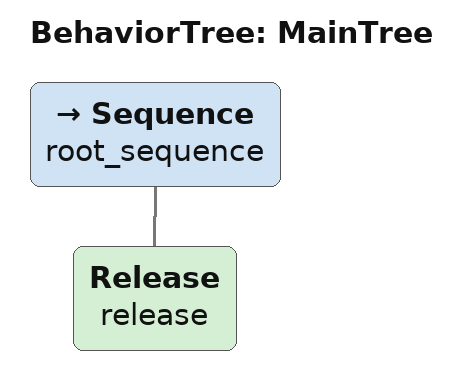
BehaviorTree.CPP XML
<root main_tree_to_execute = "MainTree" >
    <BehaviorTree ID="MainTree">
       <Sequence name="root_sequence">
           <Release name="release"/>
       </Sequence>
    </BehaviorTree>
</root>
